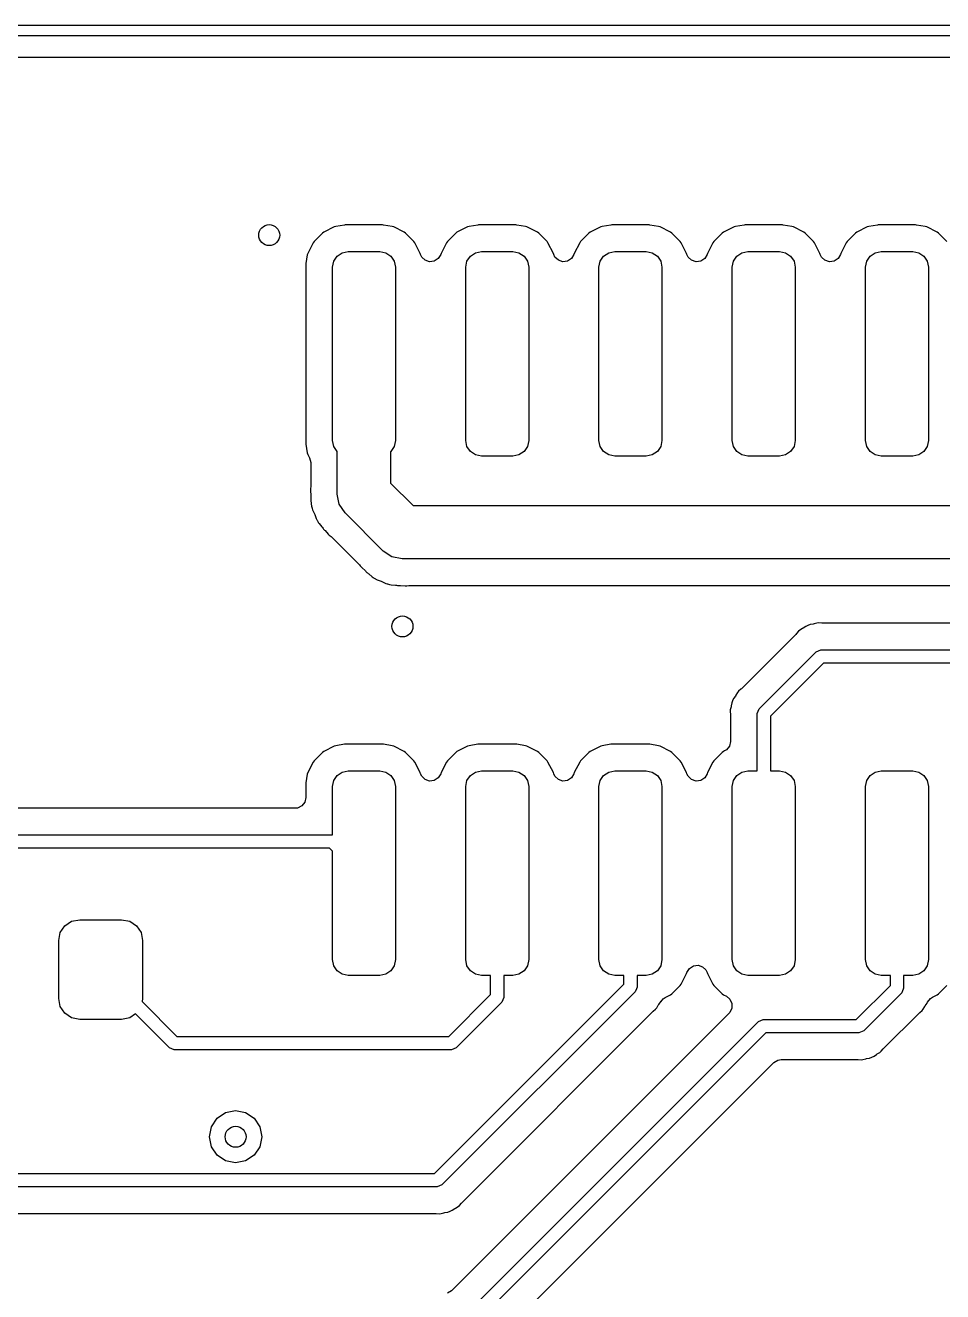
# Model space of a CAD drawing. Extents: x 0 to 4.25, y -4.33 to 0.
# Drawn here: x 1.7644 to 2.1086, y -0.4733 to 0.002 of the extents above; entities that cross this region are included whole.
import ezdxf

# ---------------------------------------------------------------- set-up
doc = ezdxf.new("R2010")
doc.units = 0
doc.header["$MEASUREMENT"] = 0
doc.layers.add('BLACK', color=7, linetype='CONTINUOUS')

msp = doc.modelspace()

# ---------------------------------------------------------------- linework, layer by layer
at = {"layer": 'BLACK', "linetype": 'CONTINUOUS'}
for p, q in [((0, 0.001969), (4.25197, 0.001969)), ((4.25, -0.001969), (0.001969, -0.001969)), ((0.013961, -0.009961), (4.23801, -0.009961)), ((1.87637, -0.075706), (1.87588, -0.076064)), ((1.88031, -0.073702), (1.87637, -0.075706)), ((1.88089, -0.073513), (1.88031, -0.073702)), ((1.88415, -0.072997), (1.88089, -0.073513)), ((1.88445, -0.072972), (1.88415, -0.072997)), ((1.89846, -0.072972), (1.88445, -0.072972)), ((1.89876, -0.072997), (1.89846, -0.072972)), ((1.90203, -0.073513), (1.89876, -0.072997)), ((1.90261, -0.073702), (1.90203, -0.073513)), ((1.90654, -0.075706), (1.90261, -0.073702)), ((1.90703, -0.076064), (1.90654, -0.075706)), ((1.92637, -0.075706), (1.92588, -0.076064)), ((1.93031, -0.073702), (1.92637, -0.075706)), ((1.93089, -0.073513), (1.93031, -0.073702)), ((1.93415, -0.072997), (1.93089, -0.073513)), ((1.93445, -0.072972), (1.93415, -0.072997)), ((1.94846, -0.072972), (1.93445, -0.072972)), ((1.94876, -0.072997), (1.94846, -0.072972)), ((1.95203, -0.073513), (1.94876, -0.072997)), ((1.95261, -0.073702), (1.95203, -0.073513)), ((1.95654, -0.075706), (1.95261, -0.073702)), ((1.95703, -0.076064), (1.95654, -0.075706)), ((1.97637, -0.075706), (1.97588, -0.076064)), ((1.98031, -0.073702), (1.97637, -0.075706)), ((1.98089, -0.073513), (1.98031, -0.073702)), ((1.98415, -0.072997), (1.98089, -0.073513)), ((1.98445, -0.072972), (1.98415, -0.072997)), ((1.99846, -0.072972), (1.98445, -0.072972)), ((1.99876, -0.072997), (1.99846, -0.072972)), ((2.00203, -0.073513), (1.99876, -0.072997)), ((2.00261, -0.073702), (2.00203, -0.073513)), ((2.00654, -0.075706), (2.00261, -0.073702)), ((2.00703, -0.076064), (2.00654, -0.075706)), ((2.02637, -0.075706), (2.02588, -0.076064)), ((2.03031, -0.073702), (2.02637, -0.075706)), ((2.03089, -0.073513), (2.03031, -0.073702)), ((2.03415, -0.072997), (2.03089, -0.073513)), ((2.03445, -0.072972), (2.03415, -0.072997)), ((2.04846, -0.072972), (2.03445, -0.072972)), ((2.04876, -0.072997), (2.04846, -0.072972)), ((2.05203, -0.073513), (2.04876, -0.072997)), ((2.05261, -0.073702), (2.05203, -0.073513)), ((2.05654, -0.075706), (2.05261, -0.073702)), ((2.05703, -0.076064), (2.05654, -0.075706)), ((2.07637, -0.075706), (2.07588, -0.076064)), ((2.08031, -0.073702), (2.07637, -0.075706)), ((2.08089, -0.073513), (2.08031, -0.073702)), ((2.08415, -0.072997), (2.08089, -0.073513)), ((2.08445, -0.072972), (2.08415, -0.072997)), ((2.09846, -0.072972), (2.08445, -0.072972)), ((2.09876, -0.072997), (2.09846, -0.072972)), ((2.10203, -0.073513), (2.09876, -0.072997)), ((2.10261, -0.073702), (2.10203, -0.073513)), ((2.10654, -0.075706), (2.10261, -0.073702)), ((2.10703, -0.076064), (2.10654, -0.075706)), ((1.8724, -0.079679), (1.87039, -0.083613)), ((1.87276, -0.079186), (1.8724, -0.079679)), ((1.87588, -0.076064), (1.87276, -0.079186)), ((1.91016, -0.079186), (1.90703, -0.076064)), ((1.91051, -0.079679), (1.91016, -0.079186)), ((1.91252, -0.083613), (1.91051, -0.079679)), ((1.9224, -0.079679), (1.92039, -0.083613)), ((1.92276, -0.079186), (1.9224, -0.079679)), ((1.92588, -0.076064), (1.92276, -0.079186)), ((1.96016, -0.079186), (1.95703, -0.076064)), ((1.96051, -0.079679), (1.96016, -0.079186)), ((1.96252, -0.083613), (1.96051, -0.079679)), ((1.9724, -0.079679), (1.97039, -0.083613)), ((1.97276, -0.079186), (1.9724, -0.079679)), ((1.97588, -0.076064), (1.97276, -0.079186)), ((2.01016, -0.079186), (2.00703, -0.076064)), ((2.01051, -0.079679), (2.01016, -0.079186)), ((2.01252, -0.083613), (2.01051, -0.079679)), ((2.0224, -0.079679), (2.02039, -0.083613)), ((2.02276, -0.079186), (2.0224, -0.079679)), ((2.02588, -0.076064), (2.02276, -0.079186)), ((2.06016, -0.079186), (2.05703, -0.076064)), ((2.06051, -0.079679), (2.06016, -0.079186)), ((2.06252, -0.083613), (2.06051, -0.079679)), ((2.0724, -0.079679), (2.07039, -0.083613)), ((2.07276, -0.079186), (2.0724, -0.079679)), ((2.07588, -0.076064), (2.07276, -0.079186)), ((2.11016, -0.079186), (2.10703, -0.076064)), ((1.87021, -0.084193), (1.86969, -0.087456)), ((1.87039, -0.083613), (1.87021, -0.084193)), ((1.8801, -0.086598), (1.88138, -0.084682)), ((1.88138, -0.084682), (1.88329, -0.083402)), ((1.88329, -0.083402), (1.88555, -0.082953)), ((1.88555, -0.082953), (1.89736, -0.082953)), ((1.89736, -0.082953), (1.89962, -0.083402)), ((1.89962, -0.083402), (1.90154, -0.084682)), ((1.90154, -0.084682), (1.90282, -0.086598)), ((1.91265, -0.084025), (1.91252, -0.083613)), ((1.91312, -0.084992), (1.91265, -0.084025)), ((1.91441, -0.086222), (1.91312, -0.084992)), ((1.92026, -0.084025), (1.91935, -0.085553)), ((1.92039, -0.083613), (1.92026, -0.084025)), ((1.9301, -0.086598), (1.93138, -0.084682)), ((1.93138, -0.084682), (1.93329, -0.083402)), ((1.93329, -0.083402), (1.93555, -0.082953)), ((1.93555, -0.082953), (1.94736, -0.082953)), ((1.94736, -0.082953), (1.94962, -0.083402)), ((1.94962, -0.083402), (1.95154, -0.084682)), ((1.95154, -0.084682), (1.95282, -0.086598)), ((1.96265, -0.084025), (1.96252, -0.083613)), ((1.96312, -0.084992), (1.96265, -0.084025)), ((1.96441, -0.086222), (1.96312, -0.084992)), ((1.97026, -0.084025), (1.96935, -0.085553)), ((1.97039, -0.083613), (1.97026, -0.084025)), ((1.9801, -0.086598), (1.98138, -0.084682)), ((1.98138, -0.084682), (1.98329, -0.083402)), ((1.98329, -0.083402), (1.98555, -0.082953)), ((1.98555, -0.082953), (1.99736, -0.082953)), ((1.99736, -0.082953), (1.99962, -0.083402)), ((1.99962, -0.083402), (2.00154, -0.084682)), ((2.00154, -0.084682), (2.00282, -0.086598)), ((2.01265, -0.084025), (2.01252, -0.083613)), ((2.01312, -0.084992), (2.01265, -0.084025)), ((2.01441, -0.086222), (2.01312, -0.084992)), ((2.02026, -0.084025), (2.01935, -0.085553)), ((2.02039, -0.083613), (2.02026, -0.084025)), ((2.0301, -0.086598), (2.03138, -0.084682)), ((2.03138, -0.084682), (2.03329, -0.083402)), ((2.03329, -0.083402), (2.03555, -0.082953)), ((2.03555, -0.082953), (2.04736, -0.082953)), ((2.04736, -0.082953), (2.04962, -0.083402)), ((2.04962, -0.083402), (2.05154, -0.084682)), ((2.05154, -0.084682), (2.05282, -0.086598)), ((2.06265, -0.084025), (2.06252, -0.083613)), ((2.06312, -0.084992), (2.06265, -0.084025)), ((2.06441, -0.086222), (2.06312, -0.084992)), ((2.07026, -0.084025), (2.06935, -0.085553)), ((2.07039, -0.083613), (2.07026, -0.084025)), ((2.0801, -0.086598), (2.08138, -0.084682)), ((2.08138, -0.084682), (2.08329, -0.083402)), ((2.08329, -0.083402), (2.08555, -0.082953)), ((2.08555, -0.082953), (2.09736, -0.082953)), ((2.09736, -0.082953), (2.09962, -0.083402)), ((2.09962, -0.083402), (2.10154, -0.084682)), ((2.10154, -0.084682), (2.10282, -0.086598)), ((1.86969, -0.087456), (1.86967, -0.087762)), ((1.86967, -0.087762), (1.86967, -0.154915)), ((1.87965, -0.088858), (1.8801, -0.086598)), ((1.87965, -0.153819), (1.87965, -0.088858)), ((1.90282, -0.086598), (1.90327, -0.088858)), ((1.90327, -0.088858), (1.90327, -0.153819)), ((1.9161, -0.086772), (1.91441, -0.086222)), ((1.91786, -0.086533), (1.9161, -0.086772)), ((1.91935, -0.085553), (1.91786, -0.086533)), ((1.92965, -0.088858), (1.9301, -0.086598)), ((1.92965, -0.153819), (1.92965, -0.088858)), ((1.95282, -0.086598), (1.95327, -0.088858)), ((1.95327, -0.088858), (1.95327, -0.153819)), ((1.9661, -0.086772), (1.96441, -0.086222)), ((1.96786, -0.086533), (1.9661, -0.086772)), ((1.96935, -0.085553), (1.96786, -0.086533)), ((1.97965, -0.088858), (1.9801, -0.086598)), ((1.97965, -0.153819), (1.97965, -0.088858)), ((2.00282, -0.086598), (2.00327, -0.088858)), ((2.00327, -0.088858), (2.00327, -0.153819)), ((2.0161, -0.086772), (2.01441, -0.086222)), ((2.01786, -0.086533), (2.0161, -0.086772)), ((2.01935, -0.085553), (2.01786, -0.086533)), ((2.02965, -0.088858), (2.0301, -0.086598)), ((2.02965, -0.153819), (2.02965, -0.088858)), ((2.05282, -0.086598), (2.05327, -0.088858)), ((2.05327, -0.088858), (2.05327, -0.153819)), ((2.0661, -0.086772), (2.06441, -0.086222)), ((2.06786, -0.086533), (2.0661, -0.086772)), ((2.06935, -0.085553), (2.06786, -0.086533)), ((2.07965, -0.088858), (2.0801, -0.086598)), ((2.07965, -0.153819), (2.07965, -0.088858)), ((2.10282, -0.086598), (2.10327, -0.088858)), ((2.10327, -0.088858), (2.10327, -0.153819)), ((1.86967, -0.154915), (1.86969, -0.155221)), ((1.86969, -0.155221), (1.87021, -0.158484)), ((1.8801, -0.156079), (1.87965, -0.153819)), ((1.88138, -0.157995), (1.8801, -0.156079)), ((1.90282, -0.156079), (1.90154, -0.157995)), ((1.90327, -0.153819), (1.90282, -0.156079)), ((1.9301, -0.156079), (1.92965, -0.153819)), ((1.93138, -0.157995), (1.9301, -0.156079)), ((1.95282, -0.156079), (1.95154, -0.157995)), ((1.95327, -0.153819), (1.95282, -0.156079)), ((1.9801, -0.156079), (1.97965, -0.153819)), ((1.98138, -0.157995), (1.9801, -0.156079)), ((2.00282, -0.156079), (2.00154, -0.157995)), ((2.00327, -0.153819), (2.00282, -0.156079)), ((2.0301, -0.156079), (2.02965, -0.153819)), ((2.03138, -0.157995), (2.0301, -0.156079)), ((2.05282, -0.156079), (2.05154, -0.157995)), ((2.05327, -0.153819), (2.05282, -0.156079)), ((2.0801, -0.156079), (2.07965, -0.153819)), ((2.08138, -0.157995), (2.0801, -0.156079)), ((2.10282, -0.156079), (2.10154, -0.157995)), ((2.10327, -0.153819), (2.10282, -0.156079)), ((1.87021, -0.158484), (1.87039, -0.159064)), ((1.87039, -0.159064), (1.87104, -0.160331)), ((1.87104, -0.160331), (1.87148, -0.162147)), ((1.88146, -0.158049), (1.88138, -0.157995)), ((1.88146, -0.173976), (1.88146, -0.158049)), ((1.90154, -0.157995), (1.90146, -0.158049)), ((1.90146, -0.158049), (1.90146, -0.169834)), ((1.93329, -0.159275), (1.93138, -0.157995)), ((1.93555, -0.159724), (1.93329, -0.159275)), ((1.94736, -0.159724), (1.93555, -0.159724)), ((1.94962, -0.159275), (1.94736, -0.159724)), ((1.95154, -0.157995), (1.94962, -0.159275)), ((1.98329, -0.159275), (1.98138, -0.157995)), ((1.98555, -0.159724), (1.98329, -0.159275)), ((1.99736, -0.159724), (1.98555, -0.159724)), ((1.99962, -0.159275), (1.99736, -0.159724)), ((2.00154, -0.157995), (1.99962, -0.159275)), ((2.03329, -0.159275), (2.03138, -0.157995)), ((2.03555, -0.159724), (2.03329, -0.159275)), ((2.04736, -0.159724), (2.03555, -0.159724)), ((2.04962, -0.159275), (2.04736, -0.159724)), ((2.05154, -0.157995), (2.04962, -0.159275)), ((2.08329, -0.159275), (2.08138, -0.157995)), ((2.08555, -0.159724), (2.08329, -0.159275)), ((2.09736, -0.159724), (2.08555, -0.159724)), ((2.09962, -0.159275), (2.09736, -0.159724)), ((2.10154, -0.157995), (2.09962, -0.159275)), ((1.87148, -0.162147), (1.87148, -0.17129)), ((1.90146, -0.169834), (1.90993, -0.178307)), ((1.87142, -0.171801), (1.87135, -0.172636)), ((1.87135, -0.172636), (1.87147, -0.174497)), ((1.87148, -0.17129), (1.87142, -0.171801)), ((1.87142, -0.171801), (1.87142, -0.171801)), ((1.87147, -0.174497), (1.87148, -0.174745)), ((1.87148, -0.174745), (1.87148, -0.175272)), ((1.87148, -0.175272), (1.8715, -0.175549)), ((1.8715, -0.175549), (1.87154, -0.175856)), ((1.88222, -0.177803), (1.88146, -0.173976)), ((1.87154, -0.175856), (1.87157, -0.176175)), ((1.87157, -0.176175), (1.87167, -0.177791)), ((1.87167, -0.177791), (1.87179, -0.178332)), ((1.87179, -0.178332), (1.87183, -0.17845)), ((1.87183, -0.17845), (1.87202, -0.179241)), ((1.87202, -0.179241), (1.87204, -0.179365)), ((1.87204, -0.179365), (1.8722, -0.179896)), ((1.8722, -0.179896), (1.87287, -0.18137)), ((1.88326, -0.179365), (1.88222, -0.177803)), ((1.88439, -0.181047), (1.88326, -0.179365)), ((1.90993, -0.178307), (2.31421, -0.178307)), ((1.87287, -0.18137), (1.87299, -0.181667)), ((1.87299, -0.181667), (1.87354, -0.18319)), ((1.87354, -0.18319), (1.8738, -0.183679)), ((1.8738, -0.183679), (1.87387, -0.18378)), ((1.87387, -0.18378), (1.87428, -0.184484)), ((1.87428, -0.184484), (1.87434, -0.184598)), ((1.87434, -0.184598), (1.87463, -0.185064)), ((1.87463, -0.185064), (1.87569, -0.18629)), ((1.89872, -0.195378), (1.88439, -0.181047)), ((1.87569, -0.18629), (1.87589, -0.186542)), ((1.87589, -0.186542), (1.87614, -0.186882)), ((1.87614, -0.186882), (1.87633, -0.187111)), ((1.87633, -0.187111), (1.87668, -0.18746)), ((1.87668, -0.18746), (1.87689, -0.187678)), ((1.87689, -0.187678), (1.878, -0.188976)), ((1.878, -0.188976), (1.87842, -0.18934)), ((1.87842, -0.18934), (1.87847, -0.189371)), ((1.87847, -0.189371), (1.87912, -0.1899)), ((1.87912, -0.1899), (1.88976, -0.200536)), ((1.90196, -0.197546), (1.89872, -0.195378)), ((1.90579, -0.198307), (1.90196, -0.197546)), ((2.31007, -0.198307), (1.90579, -0.198307)), ((1.88976, -0.200536), (1.89008, -0.200937)), ((1.89008, -0.200937), (1.89008, -0.200937)), ((1.89008, -0.200937), (1.89062, -0.201575)), ((1.89062, -0.201575), (1.89202, -0.202809)), ((1.89202, -0.202809), (1.8922, -0.202979)), ((1.8922, -0.202979), (1.89257, -0.203351)), ((1.89257, -0.203351), (1.89279, -0.203534)), ((1.89279, -0.203534), (1.89303, -0.203719)), ((1.89303, -0.203719), (1.89328, -0.203922)), ((1.89328, -0.203922), (1.8945, -0.204994)), ((1.8945, -0.204994), (1.89496, -0.205297)), ((1.89496, -0.205297), (1.89507, -0.205351)), ((1.89507, -0.205351), (1.89577, -0.20577)), ((1.89577, -0.20577), (1.89587, -0.205845)), ((1.89587, -0.205845), (1.89636, -0.206111)), ((1.89636, -0.206111), (1.89787, -0.20668)), ((1.89787, -0.20668), (1.89817, -0.206804)), ((1.89817, -0.206804), (1.89963, -0.207492)), ((1.89963, -0.207492), (1.90016, -0.207654)), ((1.90016, -0.207654), (1.90029, -0.207673)), ((1.90029, -0.207673), (1.90107, -0.20788)), ((1.90107, -0.20788), (1.90119, -0.207924)), ((1.90119, -0.207924), (1.90173, -0.208043)), ((1.90173, -0.208043), (1.90335, -0.208163)), ((1.90335, -0.208163), (1.90366, -0.208199)), ((1.90366, -0.208199), (1.90408, -0.208264)), ((1.90408, -0.208264), (1.90438, -0.208287)), ((1.90438, -0.208287), (1.90488, -0.208287)), ((1.90488, -0.208287), (1.90517, -0.208298)), ((1.90517, -0.208298), (1.90688, -0.208425)), ((1.90688, -0.208425), (1.90743, -0.208388)), ((1.90743, -0.208388), (1.90749, -0.208376)), ((1.90749, -0.208376), (1.90833, -0.208287)), ((1.90833, -0.208287), (2.30428, -0.208287)), ((2.05804, -0.223257), (2.05724, -0.223632)), ((2.05888, -0.222953), (2.05804, -0.223257)), ((2.06, -0.222755), (2.05888, -0.222953)), ((2.06034, -0.22268), (2.06, -0.222755)), ((2.06144, -0.222385), (2.06034, -0.22268)), ((2.06211, -0.222327), (2.06144, -0.222385)), ((2.06324, -0.222426), (2.06211, -0.222327)), ((2.06359, -0.222441), (2.06324, -0.222426)), ((2.25054, -0.222441), (2.06359, -0.222441)), ((2.05354, -0.226605), (2.03314, -0.247005)), ((2.05378, -0.226348), (2.05354, -0.226605)), ((2.05451, -0.225476), (2.05378, -0.226348)), ((2.05503, -0.225042), (2.05451, -0.225476)), ((2.05601, -0.224473), (2.05503, -0.225042)), ((2.0563, -0.224285), (2.05601, -0.224473)), ((2.05724, -0.223632), (2.0563, -0.224285)), ((2.06111, -0.233154), (2.06287, -0.232421)), ((2.06287, -0.232421), (2.25126, -0.232421)), ((2.03969, -0.254571), (2.06111, -0.233154)), ((2.06391, -0.237421), (2.04396, -0.257374)), ((2.25022, -0.237421), (2.06391, -0.237421)), ((2.03314, -0.247005), (2.03288, -0.24724)), ((2.02979, -0.251507), (2.02949, -0.252342)), ((2.03017, -0.250702), (2.02979, -0.251507)), ((2.03082, -0.249769), (2.03017, -0.250702)), ((2.03101, -0.249475), (2.03082, -0.249769)), ((2.03158, -0.24849), (2.03101, -0.249475)), ((2.03201, -0.247972), (2.03158, -0.24849)), ((2.03288, -0.24724), (2.03201, -0.247972)), ((2.02892, -0.254903), (2.02886, -0.255576)), ((2.02886, -0.255576), (2.02896, -0.256709)), ((2.02922, -0.253804), (2.02892, -0.254903)), ((2.02929, -0.253463), (2.02922, -0.253804)), ((2.02949, -0.252342), (2.02929, -0.253463)), ((2.03896, -0.256339), (2.03969, -0.254571)), ((2.03896, -0.277835), (2.03896, -0.256339)), ((2.02896, -0.256709), (2.02898, -0.257058)), ((2.02898, -0.257058), (2.02898, -0.26681)), ((2.04396, -0.257374), (2.04396, -0.277835)), ((1.87637, -0.270588), (1.87588, -0.270946)), ((1.88031, -0.268584), (1.87637, -0.270588)), ((1.88089, -0.268395), (1.88031, -0.268584)), ((1.88415, -0.267878), (1.88089, -0.268395)), ((1.88445, -0.267854), (1.88415, -0.267878)), ((1.89846, -0.267854), (1.88445, -0.267854)), ((1.89876, -0.267878), (1.89846, -0.267854)), ((1.90203, -0.268395), (1.89876, -0.267878)), ((1.90261, -0.268584), (1.90203, -0.268395)), ((1.90654, -0.270588), (1.90261, -0.268584)), ((1.90703, -0.270946), (1.90654, -0.270588)), ((1.92637, -0.270588), (1.92588, -0.270946)), ((1.93031, -0.268584), (1.92637, -0.270588)), ((1.93089, -0.268395), (1.93031, -0.268584)), ((1.93415, -0.267878), (1.93089, -0.268395)), ((1.93445, -0.267854), (1.93415, -0.267878)), ((1.94846, -0.267854), (1.93445, -0.267854)), ((1.94876, -0.267878), (1.94846, -0.267854)), ((1.95203, -0.268395), (1.94876, -0.267878)), ((1.95261, -0.268584), (1.95203, -0.268395)), ((1.95654, -0.270588), (1.95261, -0.268584)), ((1.95703, -0.270946), (1.95654, -0.270588)), ((1.97637, -0.270588), (1.97588, -0.270946)), ((1.98031, -0.268584), (1.97637, -0.270588)), ((1.98089, -0.268395), (1.98031, -0.268584)), ((1.98415, -0.267878), (1.98089, -0.268395)), ((1.98445, -0.267854), (1.98415, -0.267878)), ((1.99846, -0.267854), (1.98445, -0.267854)), ((1.99876, -0.267878), (1.99846, -0.267854)), ((2.00203, -0.268395), (1.99876, -0.267878)), ((2.00261, -0.268584), (2.00203, -0.268395)), ((2.00654, -0.270588), (2.00261, -0.268584)), ((2.00703, -0.270946), (2.00654, -0.270588)), ((2.02637, -0.270588), (2.02588, -0.270946)), ((2.02679, -0.270374), (2.02637, -0.270588)), ((2.02747, -0.269937), (2.02679, -0.270374)), ((2.02858, -0.268545), (2.02747, -0.269937)), ((2.02898, -0.26681), (2.02858, -0.268545)), ((1.8724, -0.274561), (1.87039, -0.278495)), ((1.87276, -0.274068), (1.8724, -0.274561)), ((1.87588, -0.270946), (1.87276, -0.274068)), ((1.91016, -0.274068), (1.90703, -0.270946)), ((1.91051, -0.274561), (1.91016, -0.274068)), ((1.91252, -0.278495), (1.91051, -0.274561)), ((1.9224, -0.274561), (1.92039, -0.278495)), ((1.92276, -0.274068), (1.9224, -0.274561)), ((1.92588, -0.270946), (1.92276, -0.274068)), ((1.96016, -0.274068), (1.95703, -0.270946)), ((1.96051, -0.274561), (1.96016, -0.274068)), ((1.96252, -0.278495), (1.96051, -0.274561)), ((1.9724, -0.274561), (1.97039, -0.278495)), ((1.97276, -0.274068), (1.9724, -0.274561)), ((1.97588, -0.270946), (1.97276, -0.274068)), ((2.01016, -0.274068), (2.00703, -0.270946)), ((2.01051, -0.274561), (2.01016, -0.274068)), ((2.01252, -0.278495), (2.01051, -0.274561)), ((2.0224, -0.274561), (2.02039, -0.278495)), ((2.02276, -0.274068), (2.0224, -0.274561)), ((2.02588, -0.270946), (2.02276, -0.274068)), ((1.87021, -0.279075), (1.86969, -0.282338)), ((1.87039, -0.278495), (1.87021, -0.279075)), ((1.8801, -0.28148), (1.88138, -0.279564)), ((1.88138, -0.279564), (1.88329, -0.278284)), ((1.88329, -0.278284), (1.88555, -0.277835)), ((1.88555, -0.277835), (1.89736, -0.277835)), ((1.89736, -0.277835), (1.89962, -0.278284)), ((1.89962, -0.278284), (1.90154, -0.279564)), ((1.90154, -0.279564), (1.90282, -0.28148)), ((1.91265, -0.278907), (1.91252, -0.278495)), ((1.91312, -0.279874), (1.91265, -0.278907)), ((1.91441, -0.281104), (1.91312, -0.279874)), ((1.92026, -0.278907), (1.91935, -0.280435)), ((1.92039, -0.278495), (1.92026, -0.278907)), ((1.9301, -0.28148), (1.93138, -0.279564)), ((1.93138, -0.279564), (1.93329, -0.278284)), ((1.93329, -0.278284), (1.93555, -0.277835)), ((1.93555, -0.277835), (1.94736, -0.277835)), ((1.94736, -0.277835), (1.94962, -0.278284)), ((1.94962, -0.278284), (1.95154, -0.279564)), ((1.95154, -0.279564), (1.95282, -0.28148)), ((1.96265, -0.278907), (1.96252, -0.278495)), ((1.96312, -0.279874), (1.96265, -0.278907)), ((1.96441, -0.281104), (1.96312, -0.279874)), ((1.97026, -0.278907), (1.96935, -0.280435)), ((1.97039, -0.278495), (1.97026, -0.278907)), ((1.9801, -0.28148), (1.98138, -0.279564)), ((1.98138, -0.279564), (1.98329, -0.278284)), ((1.98329, -0.278284), (1.98555, -0.277835)), ((1.98555, -0.277835), (1.99736, -0.277835)), ((1.99736, -0.277835), (1.99962, -0.278284)), ((1.99962, -0.278284), (2.00154, -0.279564)), ((2.00154, -0.279564), (2.00282, -0.28148)), ((2.01265, -0.278907), (2.01252, -0.278495)), ((2.01312, -0.279874), (2.01265, -0.278907)), ((2.01441, -0.281104), (2.01312, -0.279874)), ((2.02026, -0.278907), (2.01935, -0.280435)), ((2.02039, -0.278495), (2.02026, -0.278907)), ((2.0301, -0.28148), (2.03138, -0.279564)), ((2.03138, -0.279564), (2.03329, -0.278284)), ((2.03329, -0.278284), (2.03555, -0.277835)), ((2.03555, -0.277835), (2.03896, -0.277835)), ((2.04396, -0.277835), (2.04736, -0.277835)), ((2.04736, -0.277835), (2.04962, -0.278284)), ((2.04962, -0.278284), (2.05154, -0.279564)), ((2.05154, -0.279564), (2.05282, -0.28148)), ((2.0801, -0.28148), (2.08138, -0.279564)), ((2.08138, -0.279564), (2.08329, -0.278284)), ((2.08329, -0.278284), (2.08555, -0.277835)), ((2.08555, -0.277835), (2.09736, -0.277835)), ((2.09736, -0.277835), (2.09962, -0.278284)), ((2.09962, -0.278284), (2.10154, -0.279564)), ((2.10154, -0.279564), (2.10282, -0.28148)), ((1.86969, -0.282338), (1.86967, -0.282644)), ((1.86967, -0.282644), (1.86967, -0.28789)), ((1.87965, -0.28374), (1.8801, -0.28148)), ((1.87965, -0.301886), (1.87965, -0.28374)), ((1.90282, -0.28148), (1.90327, -0.28374)), ((1.90327, -0.28374), (1.90327, -0.348701)), ((1.9161, -0.281654), (1.91441, -0.281104)), ((1.91786, -0.281415), (1.9161, -0.281654)), ((1.91935, -0.280435), (1.91786, -0.281415)), ((1.92965, -0.28374), (1.9301, -0.28148)), ((1.92965, -0.348701), (1.92965, -0.28374)), ((1.95282, -0.28148), (1.95327, -0.28374)), ((1.95327, -0.28374), (1.95327, -0.348701)), ((1.9661, -0.281654), (1.96441, -0.281104)), ((1.96786, -0.281415), (1.9661, -0.281654)), ((1.96935, -0.280435), (1.96786, -0.281415)), ((1.97965, -0.28374), (1.9801, -0.28148)), ((1.97965, -0.348701), (1.97965, -0.28374)), ((2.00282, -0.28148), (2.00327, -0.28374)), ((2.00327, -0.28374), (2.00327, -0.348701)), ((2.0161, -0.281654), (2.01441, -0.281104)), ((2.01786, -0.281415), (2.0161, -0.281654)), ((2.01935, -0.280435), (2.01786, -0.281415)), ((2.02965, -0.28374), (2.0301, -0.28148)), ((2.02965, -0.348701), (2.02965, -0.28374)), ((2.05282, -0.28148), (2.05327, -0.28374)), ((2.05327, -0.28374), (2.05327, -0.348701)), ((2.07965, -0.28374), (2.0801, -0.28148)), ((2.07965, -0.348701), (2.07965, -0.28374)), ((2.10282, -0.28148), (2.10327, -0.28374)), ((2.10327, -0.28374), (2.10327, -0.348701)), ((1.86927, -0.289625), (1.86816, -0.291017)), ((1.86967, -0.28789), (1.86927, -0.289625)), ((1.86567, -0.29189), (1.46438, -0.29189)), ((1.86656, -0.291789), (1.86567, -0.29189)), ((1.86816, -0.291017), (1.86656, -0.291789)), ((1.46366, -0.30187), (1.87961, -0.30187)), ((1.87961, -0.30187), (1.87965, -0.301886)), ((1.87857, -0.30687), (1.4647, -0.30687)), ((1.87965, -0.307945), (1.87857, -0.30687)), ((1.87965, -0.348701), (1.87965, -0.307945)), ((1.77753, -0.338562), (1.77924, -0.336007)), ((1.77924, -0.336007), (1.78179, -0.3343)), ((1.78179, -0.3343), (1.7848, -0.333701)), ((1.7848, -0.333701), (1.80055, -0.333701)), ((1.80055, -0.333701), (1.80356, -0.3343)), ((1.80356, -0.3343), (1.80612, -0.336007)), ((1.80612, -0.336007), (1.80783, -0.338562)), ((1.77693, -0.341575), (1.77753, -0.338562)), ((1.77693, -0.363228), (1.77693, -0.341575)), ((1.80783, -0.338562), (1.80843, -0.341575)), ((1.80843, -0.341575), (1.80843, -0.363228)), ((1.8801, -0.350961), (1.87965, -0.348701)), ((1.88138, -0.352877), (1.8801, -0.350961)), ((1.90282, -0.350961), (1.90154, -0.352877)), ((1.90327, -0.348701), (1.90282, -0.350961)), ((1.9301, -0.350961), (1.92965, -0.348701)), ((1.93138, -0.352877), (1.9301, -0.350961)), ((1.95282, -0.350961), (1.95154, -0.352877)), ((1.95327, -0.348701), (1.95282, -0.350961)), ((1.9801, -0.350961), (1.97965, -0.348701)), ((1.98138, -0.352877), (1.9801, -0.350961)), ((2.00282, -0.350961), (2.00154, -0.352877)), ((2.00327, -0.348701), (2.00282, -0.350961)), ((2.01357, -0.352006), (2.01505, -0.351026)), ((2.01505, -0.351026), (2.01682, -0.350787)), ((2.01682, -0.350787), (2.01851, -0.351337)), ((2.01851, -0.351337), (2.01979, -0.352567)), ((2.0301, -0.350961), (2.02965, -0.348701)), ((2.03138, -0.352877), (2.0301, -0.350961)), ((2.05282, -0.350961), (2.05154, -0.352877)), ((2.05327, -0.348701), (2.05282, -0.350961)), ((2.0801, -0.350961), (2.07965, -0.348701)), ((2.08138, -0.352877), (2.0801, -0.350961)), ((2.10282, -0.350961), (2.10154, -0.352877)), ((2.10327, -0.348701), (2.10282, -0.350961)), ((1.88329, -0.354157), (1.88138, -0.352877)), ((1.88555, -0.354606), (1.88329, -0.354157)), ((1.89736, -0.354606), (1.88555, -0.354606)), ((1.89962, -0.354157), (1.89736, -0.354606)), ((1.90154, -0.352877), (1.89962, -0.354157)), ((1.93329, -0.354157), (1.93138, -0.352877)), ((1.93555, -0.354606), (1.93329, -0.354157)), ((1.93896, -0.354606), (1.93555, -0.354606)), ((1.93896, -0.361839), (1.93896, -0.354606)), ((1.94736, -0.354606), (1.94396, -0.354606)), ((1.94396, -0.354606), (1.94396, -0.362874)), ((1.94962, -0.354157), (1.94736, -0.354606)), ((1.95154, -0.352877), (1.94962, -0.354157)), ((1.98329, -0.354157), (1.98138, -0.352877)), ((1.98555, -0.354606), (1.98329, -0.354157)), ((1.98896, -0.354606), (1.98555, -0.354606)), ((1.98896, -0.357941), (1.98896, -0.354606)), ((1.99736, -0.354606), (1.99396, -0.354606)), ((1.99396, -0.354606), (1.99396, -0.358976)), ((1.99962, -0.354157), (1.99736, -0.354606)), ((2.00154, -0.352877), (1.99962, -0.354157)), ((2.01051, -0.35788), (2.01252, -0.353946)), ((2.01252, -0.353946), (2.01265, -0.353534)), ((2.01265, -0.353534), (2.01357, -0.352006)), ((2.01979, -0.352567), (2.02026, -0.353534)), ((2.02026, -0.353534), (2.02039, -0.353946)), ((2.02039, -0.353946), (2.0224, -0.35788)), ((2.03329, -0.354157), (2.03138, -0.352877)), ((2.03555, -0.354606), (2.03329, -0.354157)), ((2.04736, -0.354606), (2.03555, -0.354606)), ((2.04962, -0.354157), (2.04736, -0.354606)), ((2.05154, -0.352877), (2.04962, -0.354157)), ((2.08329, -0.354157), (2.08138, -0.352877)), ((2.08555, -0.354606), (2.08329, -0.354157)), ((2.08896, -0.354606), (2.08555, -0.354606)), ((2.08896, -0.358374), (2.08896, -0.354606)), ((2.09736, -0.354606), (2.09396, -0.354606)), ((2.09396, -0.354606), (2.09396, -0.359409)), ((2.09962, -0.354157), (2.09736, -0.354606)), ((2.10154, -0.352877), (2.09962, -0.354157)), ((1.9179, -0.428996), (1.98896, -0.357941)), ((1.99322, -0.360744), (1.9207, -0.433264)), ((1.99366, -0.359682), (1.99322, -0.360744)), ((1.99396, -0.358976), (1.99366, -0.359682)), ((2.00703, -0.361495), (2.01016, -0.358373)), ((2.01016, -0.358373), (2.01051, -0.35788)), ((2.0224, -0.35788), (2.02276, -0.358373)), ((2.02276, -0.358373), (2.02588, -0.361495)), ((2.07617, -0.371161), (2.08896, -0.358374)), ((2.09322, -0.361177), (2.07897, -0.375429)), ((2.0934, -0.360744), (2.09322, -0.361177)), ((2.09396, -0.359409), (2.0934, -0.360744)), ((2.10703, -0.361495), (2.11016, -0.358373)), ((1.77753, -0.366242), (1.77693, -0.363228)), ((1.80843, -0.363228), (1.8082, -0.364384)), ((1.8082, -0.364384), (1.82131, -0.3775)), ((1.9233, -0.3775), (1.93896, -0.361839)), ((1.94322, -0.364642), (1.9261, -0.381768)), ((1.94396, -0.362874), (1.94322, -0.364642)), ((2.00134, -0.366825), (2.00191, -0.36584)), ((2.00191, -0.36584), (2.00209, -0.365545)), ((2.00209, -0.365545), (2.00295, -0.364326)), ((2.00295, -0.364326), (2.00299, -0.36436)), ((2.00299, -0.36436), (2.00376, -0.363372)), ((2.00376, -0.363372), (2.00448, -0.362904)), ((2.00448, -0.362904), (2.00654, -0.361853)), ((2.00654, -0.361853), (2.00703, -0.361495)), ((2.02588, -0.361495), (2.02637, -0.361853)), ((2.02637, -0.361853), (2.02743, -0.362394)), ((2.02743, -0.362394), (2.0288, -0.363535)), ((2.0288, -0.363535), (2.02954, -0.365155)), ((2.02954, -0.365155), (2.0295, -0.366935)), ((2.10209, -0.365978), (2.10275, -0.365046)), ((2.10275, -0.365046), (2.10293, -0.364643)), ((2.10293, -0.364643), (2.10403, -0.363237)), ((2.10403, -0.363237), (2.10474, -0.362769)), ((2.10474, -0.362769), (2.10654, -0.361853)), ((2.10654, -0.361853), (2.10703, -0.361495)), ((1.77924, -0.368796), (1.77753, -0.366242)), ((1.78179, -0.370503), (1.77924, -0.368796)), ((1.7848, -0.371102), (1.78179, -0.370503)), ((1.80356, -0.370503), (1.80055, -0.371102)), ((1.80577, -0.36903), (1.80356, -0.370503)), ((1.81851, -0.381768), (1.80577, -0.36903)), ((2.02845, -0.368786), (1.92427, -0.472962)), ((1.92827, -0.439812), (1.99977, -0.36831)), ((1.99977, -0.36831), (2.00003, -0.368074)), ((2.00003, -0.368074), (2.0009, -0.367343)), ((2.0009, -0.367343), (2.00134, -0.366825)), ((2.02869, -0.368521), (2.02845, -0.368786)), ((2.0295, -0.366935), (2.02869, -0.368521)), ((2.08654, -0.381977), (2.09977, -0.368743)), ((2.09977, -0.368743), (2.10003, -0.368508)), ((2.10003, -0.368508), (2.1009, -0.367776)), ((2.1009, -0.367776), (2.10134, -0.367258)), ((2.10134, -0.367258), (2.10191, -0.366273)), ((2.10191, -0.366273), (2.10209, -0.365978)), ((1.80055, -0.371102), (1.7848, -0.371102)), ((1.92723, -0.484114), (2.03945, -0.371894)), ((2.03945, -0.371894), (2.04122, -0.371161)), ((2.04122, -0.371161), (2.07617, -0.371161)), ((2.07897, -0.375429), (2.0772, -0.376161)), ((1.82131, -0.3775), (1.9233, -0.3775)), ((2.04226, -0.376161), (1.93004, -0.488382)), ((2.0772, -0.376161), (2.04226, -0.376161)), ((1.82028, -0.3825), (1.81851, -0.381768)), ((1.92433, -0.3825), (1.82028, -0.3825)), ((1.9261, -0.381768), (1.92433, -0.3825)), ((2.08204, -0.385326), (2.08284, -0.38495)), ((2.08284, -0.38495), (2.08377, -0.384297)), ((2.08377, -0.384297), (2.08407, -0.38411)), ((2.08407, -0.38411), (2.08505, -0.383541)), ((2.08505, -0.383541), (2.08557, -0.383107)), ((2.08557, -0.383107), (2.0863, -0.382235)), ((2.0863, -0.382235), (2.08654, -0.381977)), ((1.9376, -0.49493), (2.04522, -0.387313)), ((2.04522, -0.387313), (2.04673, -0.386366)), ((2.04673, -0.386366), (2.04805, -0.386142)), ((2.04805, -0.386142), (2.07649, -0.386142)), ((2.07649, -0.386142), (2.07683, -0.386157)), ((2.07683, -0.386157), (2.07797, -0.386256)), ((2.07797, -0.386256), (2.07864, -0.386197)), ((2.07864, -0.386197), (2.07974, -0.385903)), ((2.07974, -0.385903), (2.08008, -0.385827)), ((2.08008, -0.385827), (2.0812, -0.38563)), ((2.0812, -0.38563), (2.08204, -0.385326)), ((1.83421, -0.411407), (1.83635, -0.408214)), ((1.83635, -0.408214), (1.83954, -0.40608)), ((1.83954, -0.40608), (1.84331, -0.405331)), ((1.84331, -0.405331), (1.84707, -0.40608)), ((1.84707, -0.40608), (1.85027, -0.408214)), ((1.85027, -0.408214), (1.8524, -0.411407)), ((1.83346, -0.415173), (1.83421, -0.411407)), ((1.8524, -0.411407), (1.85315, -0.415173)), ((1.83421, -0.41894), (1.83346, -0.415173)), ((1.85315, -0.415173), (1.8524, -0.41894)), ((1.83635, -0.422133), (1.83421, -0.41894)), ((1.83954, -0.424267), (1.83635, -0.422133)), ((1.85027, -0.422133), (1.84707, -0.424267)), ((1.8524, -0.41894), (1.85027, -0.422133)), ((1.84331, -0.425016), (1.83954, -0.424267)), ((1.84707, -0.424267), (1.84331, -0.425016)), ((1.39979, -0.428996), (1.9179, -0.428996)), ((1.91894, -0.433996), (1.40083, -0.433996)), ((1.9207, -0.433264), (1.91894, -0.433996)), ((1.92551, -0.442132), (1.9258, -0.441944)), ((1.9258, -0.441944), (1.92679, -0.441376)), ((1.92679, -0.441376), (1.9273, -0.440941)), ((1.9273, -0.440941), (1.92804, -0.440069)), ((1.92804, -0.440069), (1.92827, -0.439812)), ((1.40662, -0.443976), (1.91822, -0.443976)), ((1.91822, -0.443976), (1.91857, -0.443992)), ((1.91857, -0.443992), (1.9197, -0.444091)), ((1.9197, -0.444091), (1.92037, -0.444032)), ((1.92037, -0.444032), (1.92147, -0.443737)), ((1.92147, -0.443737), (1.92181, -0.443662)), ((1.92181, -0.443662), (1.92293, -0.443464)), ((1.92293, -0.443464), (1.92377, -0.44316)), ((1.92377, -0.44316), (1.92457, -0.442785)), ((1.92457, -0.442785), (1.92551, -0.442132)), ((1.92427, -0.472962), (1.92276, -0.473909))]:
    msp.add_line(p, q, dxfattribs=at)
at = {"layer": 'BLACK'}
for centre in [(1.85591, -0.076772), (1.90591, -0.223622), (1.84331, -0.415173)]:
    msp.add_circle(centre, 0.003937, dxfattribs=at)

doc.saveas('drawing.dxf')
